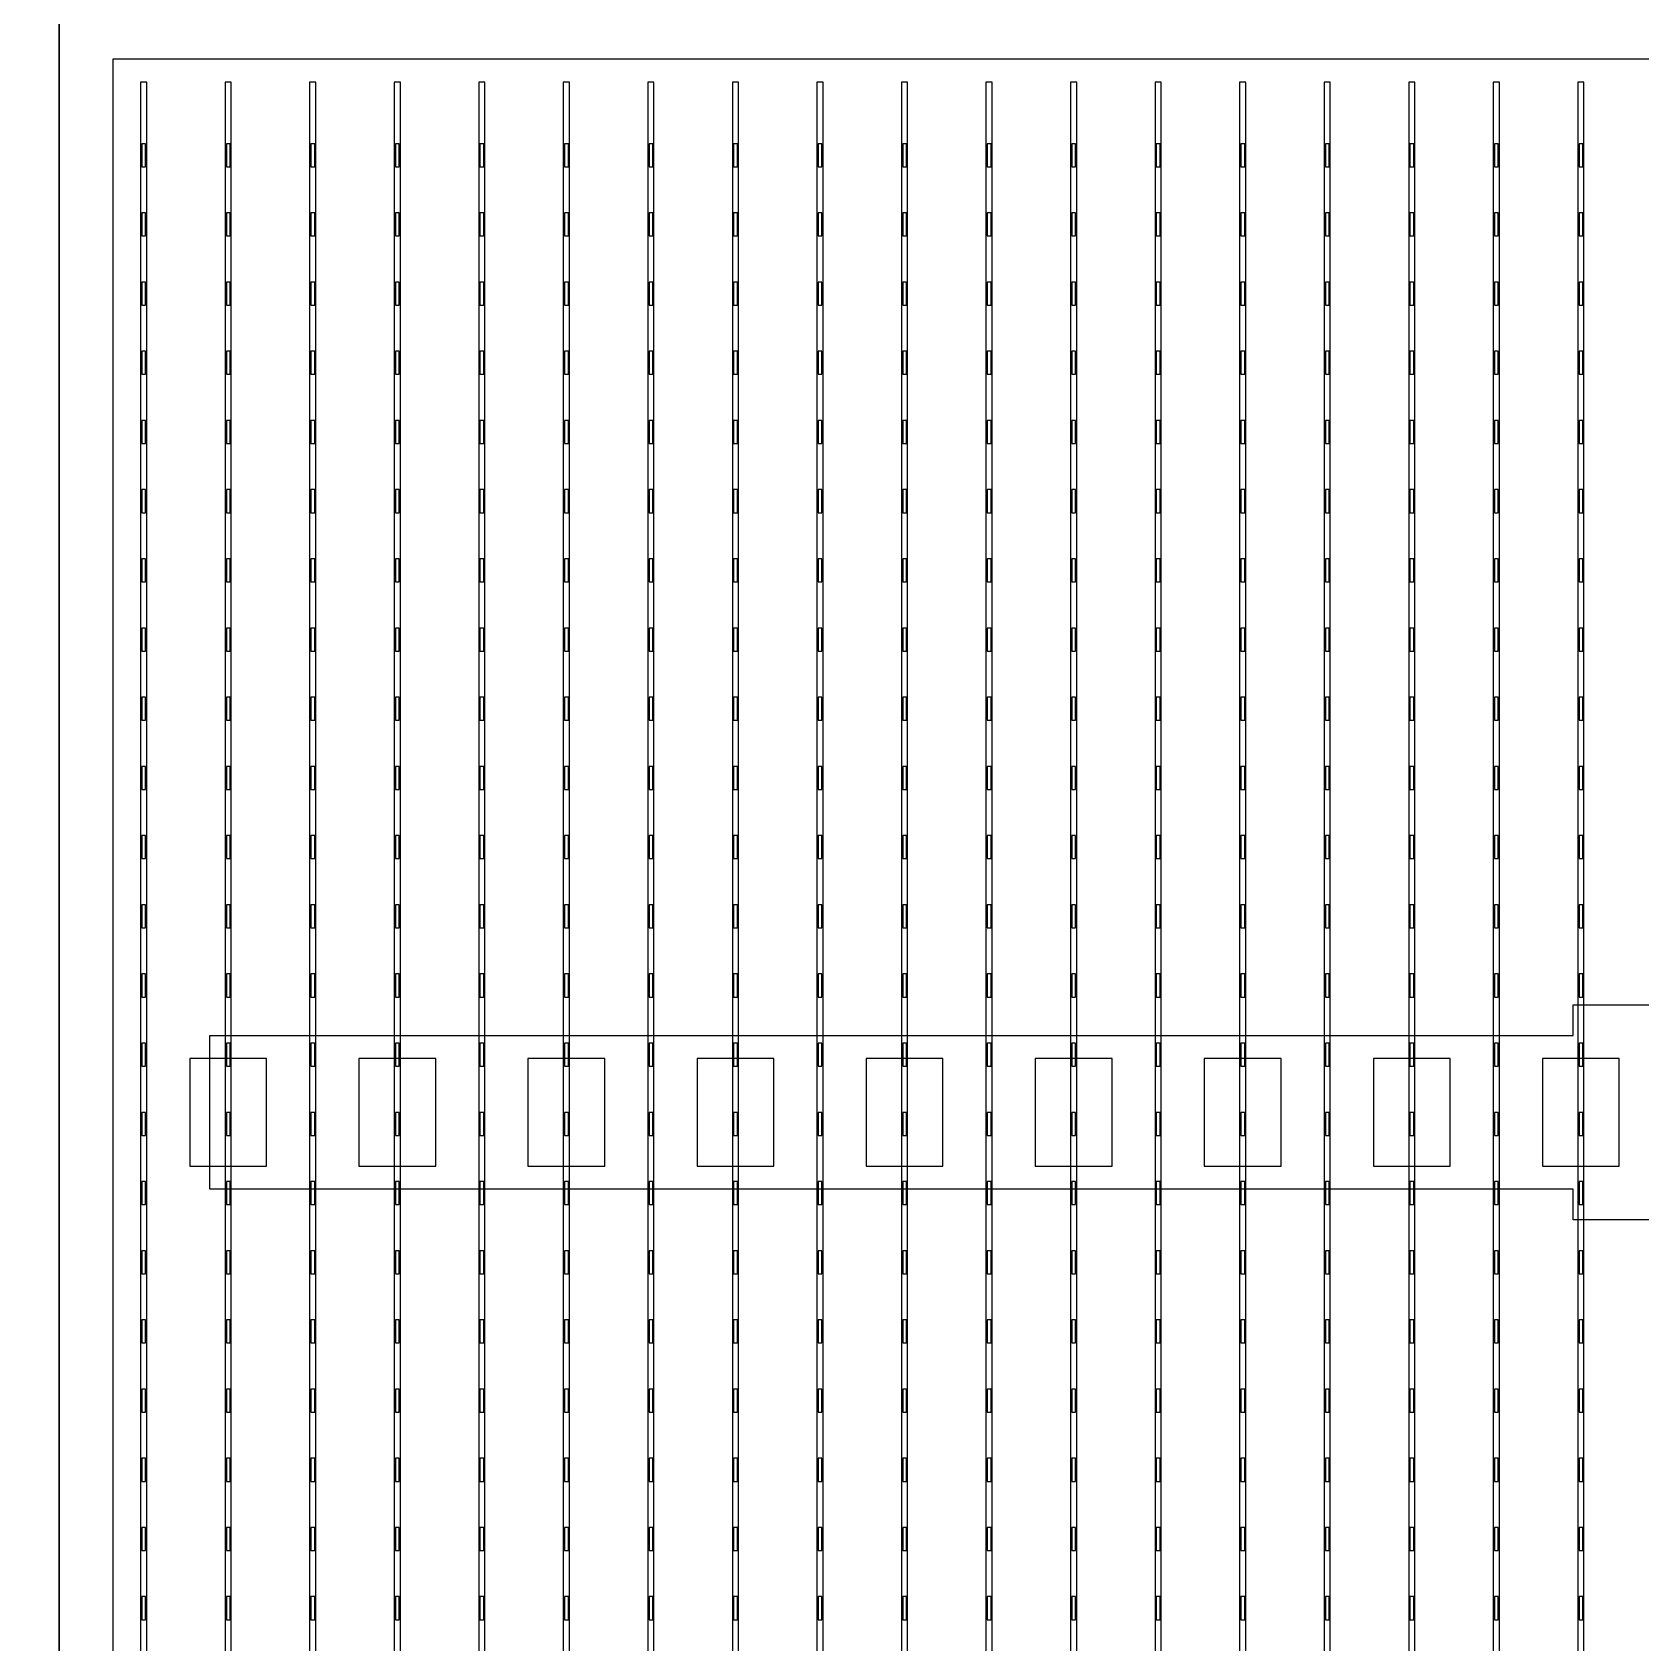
# Model space of a CAD drawing. Header units: millimetres. Extents: x -18 to 142, y -7 to 153.
# Drawn here: x 41.09 to 51.56, y 72.45 to 82.92 of the extents above; entities that cross this region are included whole.
import ezdxf

# ---------------------------------------------------------------- set-up
doc = ezdxf.new("R2010")
doc.units = ezdxf.units.MM
for name, color, linetype in [('BUSBARS', 3, 'Continuous'), ('CELLS', 5, 'Continuous'), ('CONTACT_PADS', 2, 'Continuous'), ('DICING', 4, 'Continuous'), ('FINGERS', 1, 'Continuous'), ('INSULATION', 2, 'Continuous')]:
    doc.layers.add(name, color=color, linetype=linetype)

msp = doc.modelspace()

# ---------------------------------------------------------------- linework, layer by layer
at = {"layer": 'BUSBARS'}
msp.add_lwpolyline([(61.19, 76.4), (61.19, 75.4), (52.32, 75.4), (52.32, 75.2), (51.12, 75.2), (51.12, 75.4), (42.25, 75.4), (42.25, 76.4), (51.12, 76.4), (51.12, 76.6), (52.32, 76.6), (52.32, 76.4), (61.19, 76.4)], close=True, dxfattribs=at)
at = {"layer": 'CELLS'}
for points in [[(41.27, 62.2), (41.27, 83.1), (20.37, 83.1), (20.37, 62.2), (41.27, 62.2)], [(62.17, 62.2), (62.17, 83.1), (41.27, 83.1), (41.27, 62.2), (62.17, 62.2)]]:
    msp.add_lwpolyline(points, close=True, dxfattribs=at)
at = {"layer": 'CONTACT_PADS'}
for points in [[(41.833, 82.05), (41.833, 82.2), (41.808, 82.2), (41.808, 82.05), (41.833, 82.05)], [(42.383, 82.05), (42.383, 82.2), (42.358, 82.2), (42.358, 82.05), (42.383, 82.05)], [(42.933, 82.05), (42.933, 82.2), (42.908, 82.2), (42.908, 82.05), (42.933, 82.05)], [(43.483, 82.05), (43.483, 82.2), (43.458, 82.2), (43.458, 82.05), (43.483, 82.05)], [(44.033, 82.05), (44.033, 82.2), (44.008, 82.2), (44.008, 82.05), (44.033, 82.05)], [(44.583, 82.05), (44.583, 82.2), (44.558, 82.2), (44.558, 82.05), (44.583, 82.05)], [(45.133, 82.05), (45.133, 82.2), (45.108, 82.2), (45.108, 82.05), (45.133, 82.05)], [(45.683, 82.05), (45.683, 82.2), (45.658, 82.2), (45.658, 82.05), (45.683, 82.05)], [(46.233, 82.05), (46.233, 82.2), (46.208, 82.2), (46.208, 82.05), (46.233, 82.05)], [(46.783, 82.05), (46.783, 82.2), (46.758, 82.2), (46.758, 82.05), (46.783, 82.05)], [(47.333, 82.05), (47.333, 82.2), (47.308, 82.2), (47.308, 82.05), (47.333, 82.05)], [(47.883, 82.05), (47.883, 82.2), (47.858, 82.2), (47.858, 82.05), (47.883, 82.05)], [(48.433, 82.05), (48.433, 82.2), (48.408, 82.2), (48.408, 82.05), (48.433, 82.05)], [(48.983, 82.05), (48.983, 82.2), (48.958, 82.2), (48.958, 82.05), (48.983, 82.05)], [(49.533, 82.05), (49.533, 82.2), (49.508, 82.2), (49.508, 82.05), (49.533, 82.05)], [(50.083, 82.05), (50.083, 82.2), (50.058, 82.2), (50.058, 82.05), (50.083, 82.05)], [(50.633, 82.05), (50.633, 82.2), (50.608, 82.2), (50.608, 82.05), (50.633, 82.05)], [(51.183, 82.05), (51.183, 82.2), (51.158, 82.2), (51.158, 82.05), (51.183, 82.05)], [(41.833, 81.6), (41.833, 81.75), (41.808, 81.75), (41.808, 81.6), (41.833, 81.6)], [(42.383, 81.6), (42.383, 81.75), (42.358, 81.75), (42.358, 81.6), (42.383, 81.6)], [(42.933, 81.6), (42.933, 81.75), (42.908, 81.75), (42.908, 81.6), (42.933, 81.6)], [(43.483, 81.6), (43.483, 81.75), (43.458, 81.75), (43.458, 81.6), (43.483, 81.6)], [(44.033, 81.6), (44.033, 81.75), (44.008, 81.75), (44.008, 81.6), (44.033, 81.6)], [(44.583, 81.6), (44.583, 81.75), (44.558, 81.75), (44.558, 81.6), (44.583, 81.6)], [(45.133, 81.6), (45.133, 81.75), (45.108, 81.75), (45.108, 81.6), (45.133, 81.6)], [(45.683, 81.6), (45.683, 81.75), (45.658, 81.75), (45.658, 81.6), (45.683, 81.6)], [(46.233, 81.6), (46.233, 81.75), (46.208, 81.75), (46.208, 81.6), (46.233, 81.6)], [(46.783, 81.6), (46.783, 81.75), (46.758, 81.75), (46.758, 81.6), (46.783, 81.6)], [(47.333, 81.6), (47.333, 81.75), (47.308, 81.75), (47.308, 81.6), (47.333, 81.6)], [(47.883, 81.6), (47.883, 81.75), (47.858, 81.75), (47.858, 81.6), (47.883, 81.6)], [(48.433, 81.6), (48.433, 81.75), (48.408, 81.75), (48.408, 81.6), (48.433, 81.6)], [(48.983, 81.6), (48.983, 81.75), (48.958, 81.75), (48.958, 81.6), (48.983, 81.6)], [(49.533, 81.6), (49.533, 81.75), (49.508, 81.75), (49.508, 81.6), (49.533, 81.6)], [(50.083, 81.6), (50.083, 81.75), (50.058, 81.75), (50.058, 81.6), (50.083, 81.6)], [(50.633, 81.6), (50.633, 81.75), (50.608, 81.75), (50.608, 81.6), (50.633, 81.6)], [(51.183, 81.6), (51.183, 81.75), (51.158, 81.75), (51.158, 81.6), (51.183, 81.6)], [(41.833, 81.15), (41.833, 81.3), (41.808, 81.3), (41.808, 81.15), (41.833, 81.15)], [(42.383, 81.15), (42.383, 81.3), (42.358, 81.3), (42.358, 81.15), (42.383, 81.15)], [(42.933, 81.15), (42.933, 81.3), (42.908, 81.3), (42.908, 81.15), (42.933, 81.15)], [(43.483, 81.15), (43.483, 81.3), (43.458, 81.3), (43.458, 81.15), (43.483, 81.15)], [(44.033, 81.15), (44.033, 81.3), (44.008, 81.3), (44.008, 81.15), (44.033, 81.15)], [(44.583, 81.15), (44.583, 81.3), (44.558, 81.3), (44.558, 81.15), (44.583, 81.15)], [(45.133, 81.15), (45.133, 81.3), (45.108, 81.3), (45.108, 81.15), (45.133, 81.15)], [(45.683, 81.15), (45.683, 81.3), (45.658, 81.3), (45.658, 81.15), (45.683, 81.15)], [(46.233, 81.15), (46.233, 81.3), (46.208, 81.3), (46.208, 81.15), (46.233, 81.15)], [(46.783, 81.15), (46.783, 81.3), (46.758, 81.3), (46.758, 81.15), (46.783, 81.15)], [(47.333, 81.15), (47.333, 81.3), (47.308, 81.3), (47.308, 81.15), (47.333, 81.15)], [(47.883, 81.15), (47.883, 81.3), (47.858, 81.3), (47.858, 81.15), (47.883, 81.15)], [(48.433, 81.15), (48.433, 81.3), (48.408, 81.3), (48.408, 81.15), (48.433, 81.15)], [(48.983, 81.15), (48.983, 81.3), (48.958, 81.3), (48.958, 81.15), (48.983, 81.15)], [(49.533, 81.15), (49.533, 81.3), (49.508, 81.3), (49.508, 81.15), (49.533, 81.15)], [(50.083, 81.15), (50.083, 81.3), (50.058, 81.3), (50.058, 81.15), (50.083, 81.15)], [(50.633, 81.15), (50.633, 81.3), (50.608, 81.3), (50.608, 81.15), (50.633, 81.15)], [(51.183, 81.15), (51.183, 81.3), (51.158, 81.3), (51.158, 81.15), (51.183, 81.15)], [(41.833, 80.7), (41.833, 80.85), (41.808, 80.85), (41.808, 80.7), (41.833, 80.7)], [(42.383, 80.7), (42.383, 80.85), (42.358, 80.85), (42.358, 80.7), (42.383, 80.7)], [(42.933, 80.7), (42.933, 80.85), (42.908, 80.85), (42.908, 80.7), (42.933, 80.7)], [(43.483, 80.7), (43.483, 80.85), (43.458, 80.85), (43.458, 80.7), (43.483, 80.7)], [(44.033, 80.7), (44.033, 80.85), (44.008, 80.85), (44.008, 80.7), (44.033, 80.7)], [(44.583, 80.7), (44.583, 80.85), (44.558, 80.85), (44.558, 80.7), (44.583, 80.7)], [(45.133, 80.7), (45.133, 80.85), (45.108, 80.85), (45.108, 80.7), (45.133, 80.7)], [(45.683, 80.7), (45.683, 80.85), (45.658, 80.85), (45.658, 80.7), (45.683, 80.7)], [(46.233, 80.7), (46.233, 80.85), (46.208, 80.85), (46.208, 80.7), (46.233, 80.7)], [(46.783, 80.7), (46.783, 80.85), (46.758, 80.85), (46.758, 80.7), (46.783, 80.7)], [(47.333, 80.7), (47.333, 80.85), (47.308, 80.85), (47.308, 80.7), (47.333, 80.7)], [(47.883, 80.7), (47.883, 80.85), (47.858, 80.85), (47.858, 80.7), (47.883, 80.7)], [(48.433, 80.7), (48.433, 80.85), (48.408, 80.85), (48.408, 80.7), (48.433, 80.7)], [(48.983, 80.7), (48.983, 80.85), (48.958, 80.85), (48.958, 80.7), (48.983, 80.7)], [(49.533, 80.7), (49.533, 80.85), (49.508, 80.85), (49.508, 80.7), (49.533, 80.7)], [(50.083, 80.7), (50.083, 80.85), (50.058, 80.85), (50.058, 80.7), (50.083, 80.7)], [(50.633, 80.7), (50.633, 80.85), (50.608, 80.85), (50.608, 80.7), (50.633, 80.7)], [(51.183, 80.7), (51.183, 80.85), (51.158, 80.85), (51.158, 80.7), (51.183, 80.7)], [(41.833, 80.25), (41.833, 80.4), (41.808, 80.4), (41.808, 80.25), (41.833, 80.25)], [(42.383, 80.25), (42.383, 80.4), (42.358, 80.4), (42.358, 80.25), (42.383, 80.25)], [(42.933, 80.25), (42.933, 80.4), (42.908, 80.4), (42.908, 80.25), (42.933, 80.25)], [(43.483, 80.25), (43.483, 80.4), (43.458, 80.4), (43.458, 80.25), (43.483, 80.25)], [(44.033, 80.25), (44.033, 80.4), (44.008, 80.4), (44.008, 80.25), (44.033, 80.25)], [(44.583, 80.25), (44.583, 80.4), (44.558, 80.4), (44.558, 80.25), (44.583, 80.25)], [(45.133, 80.25), (45.133, 80.4), (45.108, 80.4), (45.108, 80.25), (45.133, 80.25)], [(45.683, 80.25), (45.683, 80.4), (45.658, 80.4), (45.658, 80.25), (45.683, 80.25)], [(46.233, 80.25), (46.233, 80.4), (46.208, 80.4), (46.208, 80.25), (46.233, 80.25)], [(46.783, 80.25), (46.783, 80.4), (46.758, 80.4), (46.758, 80.25), (46.783, 80.25)], [(47.333, 80.25), (47.333, 80.4), (47.308, 80.4), (47.308, 80.25), (47.333, 80.25)], [(47.883, 80.25), (47.883, 80.4), (47.858, 80.4), (47.858, 80.25), (47.883, 80.25)], [(48.433, 80.25), (48.433, 80.4), (48.408, 80.4), (48.408, 80.25), (48.433, 80.25)], [(48.983, 80.25), (48.983, 80.4), (48.958, 80.4), (48.958, 80.25), (48.983, 80.25)], [(49.533, 80.25), (49.533, 80.4), (49.508, 80.4), (49.508, 80.25), (49.533, 80.25)], [(50.083, 80.25), (50.083, 80.4), (50.058, 80.4), (50.058, 80.25), (50.083, 80.25)], [(50.633, 80.25), (50.633, 80.4), (50.608, 80.4), (50.608, 80.25), (50.633, 80.25)], [(51.183, 80.25), (51.183, 80.4), (51.158, 80.4), (51.158, 80.25), (51.183, 80.25)], [(41.833, 79.8), (41.833, 79.95), (41.808, 79.95), (41.808, 79.8), (41.833, 79.8)], [(42.383, 79.8), (42.383, 79.95), (42.358, 79.95), (42.358, 79.8), (42.383, 79.8)], [(42.933, 79.8), (42.933, 79.95), (42.908, 79.95), (42.908, 79.8), (42.933, 79.8)], [(43.483, 79.8), (43.483, 79.95), (43.458, 79.95), (43.458, 79.8), (43.483, 79.8)], [(44.033, 79.8), (44.033, 79.95), (44.008, 79.95), (44.008, 79.8), (44.033, 79.8)], [(44.583, 79.8), (44.583, 79.95), (44.558, 79.95), (44.558, 79.8), (44.583, 79.8)], [(45.133, 79.8), (45.133, 79.95), (45.108, 79.95), (45.108, 79.8), (45.133, 79.8)], [(45.683, 79.8), (45.683, 79.95), (45.658, 79.95), (45.658, 79.8), (45.683, 79.8)], [(46.233, 79.8), (46.233, 79.95), (46.208, 79.95), (46.208, 79.8), (46.233, 79.8)], [(46.783, 79.8), (46.783, 79.95), (46.758, 79.95), (46.758, 79.8), (46.783, 79.8)], [(47.333, 79.8), (47.333, 79.95), (47.308, 79.95), (47.308, 79.8), (47.333, 79.8)], [(47.883, 79.8), (47.883, 79.95), (47.858, 79.95), (47.858, 79.8), (47.883, 79.8)], [(48.433, 79.8), (48.433, 79.95), (48.408, 79.95), (48.408, 79.8), (48.433, 79.8)], [(48.983, 79.8), (48.983, 79.95), (48.958, 79.95), (48.958, 79.8), (48.983, 79.8)], [(49.533, 79.8), (49.533, 79.95), (49.508, 79.95), (49.508, 79.8), (49.533, 79.8)], [(50.083, 79.8), (50.083, 79.95), (50.058, 79.95), (50.058, 79.8), (50.083, 79.8)], [(50.633, 79.8), (50.633, 79.95), (50.608, 79.95), (50.608, 79.8), (50.633, 79.8)], [(51.183, 79.8), (51.183, 79.95), (51.158, 79.95), (51.158, 79.8), (51.183, 79.8)], [(41.833, 79.35), (41.833, 79.5), (41.808, 79.5), (41.808, 79.35), (41.833, 79.35)], [(42.383, 79.35), (42.383, 79.5), (42.358, 79.5), (42.358, 79.35), (42.383, 79.35)], [(42.933, 79.35), (42.933, 79.5), (42.908, 79.5), (42.908, 79.35), (42.933, 79.35)], [(43.483, 79.35), (43.483, 79.5), (43.458, 79.5), (43.458, 79.35), (43.483, 79.35)], [(44.033, 79.35), (44.033, 79.5), (44.008, 79.5), (44.008, 79.35), (44.033, 79.35)], [(44.583, 79.35), (44.583, 79.5), (44.558, 79.5), (44.558, 79.35), (44.583, 79.35)], [(45.133, 79.35), (45.133, 79.5), (45.108, 79.5), (45.108, 79.35), (45.133, 79.35)], [(45.683, 79.35), (45.683, 79.5), (45.658, 79.5), (45.658, 79.35), (45.683, 79.35)], [(46.233, 79.35), (46.233, 79.5), (46.208, 79.5), (46.208, 79.35), (46.233, 79.35)], [(46.783, 79.35), (46.783, 79.5), (46.758, 79.5), (46.758, 79.35), (46.783, 79.35)], [(47.333, 79.35), (47.333, 79.5), (47.308, 79.5), (47.308, 79.35), (47.333, 79.35)], [(47.883, 79.35), (47.883, 79.5), (47.858, 79.5), (47.858, 79.35), (47.883, 79.35)], [(48.433, 79.35), (48.433, 79.5), (48.408, 79.5), (48.408, 79.35), (48.433, 79.35)], [(48.983, 79.35), (48.983, 79.5), (48.958, 79.5), (48.958, 79.35), (48.983, 79.35)], [(49.533, 79.35), (49.533, 79.5), (49.508, 79.5), (49.508, 79.35), (49.533, 79.35)], [(50.083, 79.35), (50.083, 79.5), (50.058, 79.5), (50.058, 79.35), (50.083, 79.35)], [(50.633, 79.35), (50.633, 79.5), (50.608, 79.5), (50.608, 79.35), (50.633, 79.35)], [(51.183, 79.35), (51.183, 79.5), (51.158, 79.5), (51.158, 79.35), (51.183, 79.35)], [(41.833, 78.9), (41.833, 79.05), (41.808, 79.05), (41.808, 78.9), (41.833, 78.9)], [(42.383, 78.9), (42.383, 79.05), (42.358, 79.05), (42.358, 78.9), (42.383, 78.9)], [(42.933, 78.9), (42.933, 79.05), (42.908, 79.05), (42.908, 78.9), (42.933, 78.9)], [(43.483, 78.9), (43.483, 79.05), (43.458, 79.05), (43.458, 78.9), (43.483, 78.9)], [(44.033, 78.9), (44.033, 79.05), (44.008, 79.05), (44.008, 78.9), (44.033, 78.9)], [(44.583, 78.9), (44.583, 79.05), (44.558, 79.05), (44.558, 78.9), (44.583, 78.9)], [(45.133, 78.9), (45.133, 79.05), (45.108, 79.05), (45.108, 78.9), (45.133, 78.9)], [(45.683, 78.9), (45.683, 79.05), (45.658, 79.05), (45.658, 78.9), (45.683, 78.9)], [(46.233, 78.9), (46.233, 79.05), (46.208, 79.05), (46.208, 78.9), (46.233, 78.9)], [(46.783, 78.9), (46.783, 79.05), (46.758, 79.05), (46.758, 78.9), (46.783, 78.9)], [(47.333, 78.9), (47.333, 79.05), (47.308, 79.05), (47.308, 78.9), (47.333, 78.9)], [(47.883, 78.9), (47.883, 79.05), (47.858, 79.05), (47.858, 78.9), (47.883, 78.9)], [(48.433, 78.9), (48.433, 79.05), (48.408, 79.05), (48.408, 78.9), (48.433, 78.9)], [(48.983, 78.9), (48.983, 79.05), (48.958, 79.05), (48.958, 78.9), (48.983, 78.9)], [(49.533, 78.9), (49.533, 79.05), (49.508, 79.05), (49.508, 78.9), (49.533, 78.9)], [(50.083, 78.9), (50.083, 79.05), (50.058, 79.05), (50.058, 78.9), (50.083, 78.9)], [(50.633, 78.9), (50.633, 79.05), (50.608, 79.05), (50.608, 78.9), (50.633, 78.9)], [(51.183, 78.9), (51.183, 79.05), (51.158, 79.05), (51.158, 78.9), (51.183, 78.9)], [(41.833, 78.45), (41.833, 78.6), (41.808, 78.6), (41.808, 78.45), (41.833, 78.45)], [(42.383, 78.45), (42.383, 78.6), (42.358, 78.6), (42.358, 78.45), (42.383, 78.45)], [(42.933, 78.45), (42.933, 78.6), (42.908, 78.6), (42.908, 78.45), (42.933, 78.45)], [(43.483, 78.45), (43.483, 78.6), (43.458, 78.6), (43.458, 78.45), (43.483, 78.45)], [(44.033, 78.45), (44.033, 78.6), (44.008, 78.6), (44.008, 78.45), (44.033, 78.45)], [(44.583, 78.45), (44.583, 78.6), (44.558, 78.6), (44.558, 78.45), (44.583, 78.45)], [(45.133, 78.45), (45.133, 78.6), (45.108, 78.6), (45.108, 78.45), (45.133, 78.45)], [(45.683, 78.45), (45.683, 78.6), (45.658, 78.6), (45.658, 78.45), (45.683, 78.45)], [(46.233, 78.45), (46.233, 78.6), (46.208, 78.6), (46.208, 78.45), (46.233, 78.45)], [(46.783, 78.45), (46.783, 78.6), (46.758, 78.6), (46.758, 78.45), (46.783, 78.45)], [(47.333, 78.45), (47.333, 78.6), (47.308, 78.6), (47.308, 78.45), (47.333, 78.45)], [(47.883, 78.45), (47.883, 78.6), (47.858, 78.6), (47.858, 78.45), (47.883, 78.45)], [(48.433, 78.45), (48.433, 78.6), (48.408, 78.6), (48.408, 78.45), (48.433, 78.45)], [(48.983, 78.45), (48.983, 78.6), (48.958, 78.6), (48.958, 78.45), (48.983, 78.45)], [(49.533, 78.45), (49.533, 78.6), (49.508, 78.6), (49.508, 78.45), (49.533, 78.45)], [(50.083, 78.45), (50.083, 78.6), (50.058, 78.6), (50.058, 78.45), (50.083, 78.45)], [(50.633, 78.45), (50.633, 78.6), (50.608, 78.6), (50.608, 78.45), (50.633, 78.45)], [(51.183, 78.45), (51.183, 78.6), (51.158, 78.6), (51.158, 78.45), (51.183, 78.45)], [(41.833, 78), (41.833, 78.15), (41.808, 78.15), (41.808, 78), (41.833, 78)], [(42.383, 78), (42.383, 78.15), (42.358, 78.15), (42.358, 78), (42.383, 78)], [(42.933, 78), (42.933, 78.15), (42.908, 78.15), (42.908, 78), (42.933, 78)], [(43.483, 78), (43.483, 78.15), (43.458, 78.15), (43.458, 78), (43.483, 78)], [(44.033, 78), (44.033, 78.15), (44.008, 78.15), (44.008, 78), (44.033, 78)], [(44.583, 78), (44.583, 78.15), (44.558, 78.15), (44.558, 78), (44.583, 78)], [(45.133, 78), (45.133, 78.15), (45.108, 78.15), (45.108, 78), (45.133, 78)], [(45.683, 78), (45.683, 78.15), (45.658, 78.15), (45.658, 78), (45.683, 78)], [(46.233, 78), (46.233, 78.15), (46.208, 78.15), (46.208, 78), (46.233, 78)], [(46.783, 78), (46.783, 78.15), (46.758, 78.15), (46.758, 78), (46.783, 78)], [(47.333, 78), (47.333, 78.15), (47.308, 78.15), (47.308, 78), (47.333, 78)], [(47.883, 78), (47.883, 78.15), (47.858, 78.15), (47.858, 78), (47.883, 78)], [(48.433, 78), (48.433, 78.15), (48.408, 78.15), (48.408, 78), (48.433, 78)], [(48.983, 78), (48.983, 78.15), (48.958, 78.15), (48.958, 78), (48.983, 78)], [(49.533, 78), (49.533, 78.15), (49.508, 78.15), (49.508, 78), (49.533, 78)], [(50.083, 78), (50.083, 78.15), (50.058, 78.15), (50.058, 78), (50.083, 78)], [(50.633, 78), (50.633, 78.15), (50.608, 78.15), (50.608, 78), (50.633, 78)], [(51.183, 78), (51.183, 78.15), (51.158, 78.15), (51.158, 78), (51.183, 78)], [(41.833, 77.55), (41.833, 77.7), (41.808, 77.7), (41.808, 77.55), (41.833, 77.55)], [(42.383, 77.55), (42.383, 77.7), (42.358, 77.7), (42.358, 77.55), (42.383, 77.55)], [(42.933, 77.55), (42.933, 77.7), (42.908, 77.7), (42.908, 77.55), (42.933, 77.55)], [(43.483, 77.55), (43.483, 77.7), (43.458, 77.7), (43.458, 77.55), (43.483, 77.55)], [(44.033, 77.55), (44.033, 77.7), (44.008, 77.7), (44.008, 77.55), (44.033, 77.55)], [(44.583, 77.55), (44.583, 77.7), (44.558, 77.7), (44.558, 77.55), (44.583, 77.55)], [(45.133, 77.55), (45.133, 77.7), (45.108, 77.7), (45.108, 77.55), (45.133, 77.55)], [(45.683, 77.55), (45.683, 77.7), (45.658, 77.7), (45.658, 77.55), (45.683, 77.55)], [(46.233, 77.55), (46.233, 77.7), (46.208, 77.7), (46.208, 77.55), (46.233, 77.55)], [(46.783, 77.55), (46.783, 77.7), (46.758, 77.7), (46.758, 77.55), (46.783, 77.55)], [(47.333, 77.55), (47.333, 77.7), (47.308, 77.7), (47.308, 77.55), (47.333, 77.55)], [(47.883, 77.55), (47.883, 77.7), (47.858, 77.7), (47.858, 77.55), (47.883, 77.55)], [(48.433, 77.55), (48.433, 77.7), (48.408, 77.7), (48.408, 77.55), (48.433, 77.55)], [(48.983, 77.55), (48.983, 77.7), (48.958, 77.7), (48.958, 77.55), (48.983, 77.55)], [(49.533, 77.55), (49.533, 77.7), (49.508, 77.7), (49.508, 77.55), (49.533, 77.55)], [(50.083, 77.55), (50.083, 77.7), (50.058, 77.7), (50.058, 77.55), (50.083, 77.55)], [(50.633, 77.55), (50.633, 77.7), (50.608, 77.7), (50.608, 77.55), (50.633, 77.55)], [(51.183, 77.55), (51.183, 77.7), (51.158, 77.7), (51.158, 77.55), (51.183, 77.55)], [(41.833, 77.1), (41.833, 77.25), (41.808, 77.25), (41.808, 77.1), (41.833, 77.1)], [(42.383, 77.1), (42.383, 77.25), (42.358, 77.25), (42.358, 77.1), (42.383, 77.1)], [(42.933, 77.1), (42.933, 77.25), (42.908, 77.25), (42.908, 77.1), (42.933, 77.1)], [(43.483, 77.1), (43.483, 77.25), (43.458, 77.25), (43.458, 77.1), (43.483, 77.1)], [(44.033, 77.1), (44.033, 77.25), (44.008, 77.25), (44.008, 77.1), (44.033, 77.1)], [(44.583, 77.1), (44.583, 77.25), (44.558, 77.25), (44.558, 77.1), (44.583, 77.1)], [(45.133, 77.1), (45.133, 77.25), (45.108, 77.25), (45.108, 77.1), (45.133, 77.1)], [(45.683, 77.1), (45.683, 77.25), (45.658, 77.25), (45.658, 77.1), (45.683, 77.1)], [(46.233, 77.1), (46.233, 77.25), (46.208, 77.25), (46.208, 77.1), (46.233, 77.1)], [(46.783, 77.1), (46.783, 77.25), (46.758, 77.25), (46.758, 77.1), (46.783, 77.1)], [(47.333, 77.1), (47.333, 77.25), (47.308, 77.25), (47.308, 77.1), (47.333, 77.1)], [(47.883, 77.1), (47.883, 77.25), (47.858, 77.25), (47.858, 77.1), (47.883, 77.1)], [(48.433, 77.1), (48.433, 77.25), (48.408, 77.25), (48.408, 77.1), (48.433, 77.1)], [(48.983, 77.1), (48.983, 77.25), (48.958, 77.25), (48.958, 77.1), (48.983, 77.1)], [(49.533, 77.1), (49.533, 77.25), (49.508, 77.25), (49.508, 77.1), (49.533, 77.1)], [(50.083, 77.1), (50.083, 77.25), (50.058, 77.25), (50.058, 77.1), (50.083, 77.1)], [(50.633, 77.1), (50.633, 77.25), (50.608, 77.25), (50.608, 77.1), (50.633, 77.1)], [(51.183, 77.1), (51.183, 77.25), (51.158, 77.25), (51.158, 77.1), (51.183, 77.1)], [(41.833, 76.65), (41.833, 76.8), (41.808, 76.8), (41.808, 76.65), (41.833, 76.65)], [(42.383, 76.65), (42.383, 76.8), (42.358, 76.8), (42.358, 76.65), (42.383, 76.65)], [(42.933, 76.65), (42.933, 76.8), (42.908, 76.8), (42.908, 76.65), (42.933, 76.65)], [(43.483, 76.65), (43.483, 76.8), (43.458, 76.8), (43.458, 76.65), (43.483, 76.65)], [(44.033, 76.65), (44.033, 76.8), (44.008, 76.8), (44.008, 76.65), (44.033, 76.65)], [(44.583, 76.65), (44.583, 76.8), (44.558, 76.8), (44.558, 76.65), (44.583, 76.65)], [(45.133, 76.65), (45.133, 76.8), (45.108, 76.8), (45.108, 76.65), (45.133, 76.65)], [(45.683, 76.65), (45.683, 76.8), (45.658, 76.8), (45.658, 76.65), (45.683, 76.65)], [(46.233, 76.65), (46.233, 76.8), (46.208, 76.8), (46.208, 76.65), (46.233, 76.65)], [(46.783, 76.65), (46.783, 76.8), (46.758, 76.8), (46.758, 76.65), (46.783, 76.65)], [(47.333, 76.65), (47.333, 76.8), (47.308, 76.8), (47.308, 76.65), (47.333, 76.65)], [(47.883, 76.65), (47.883, 76.8), (47.858, 76.8), (47.858, 76.65), (47.883, 76.65)], [(48.433, 76.65), (48.433, 76.8), (48.408, 76.8), (48.408, 76.65), (48.433, 76.65)], [(48.983, 76.65), (48.983, 76.8), (48.958, 76.8), (48.958, 76.65), (48.983, 76.65)], [(49.533, 76.65), (49.533, 76.8), (49.508, 76.8), (49.508, 76.65), (49.533, 76.65)], [(50.083, 76.65), (50.083, 76.8), (50.058, 76.8), (50.058, 76.65), (50.083, 76.65)], [(50.633, 76.65), (50.633, 76.8), (50.608, 76.8), (50.608, 76.65), (50.633, 76.65)], [(51.183, 76.65), (51.183, 76.8), (51.158, 76.8), (51.158, 76.65), (51.183, 76.65)], [(41.833, 76.2), (41.833, 76.35), (41.808, 76.35), (41.808, 76.2), (41.833, 76.2)], [(42.383, 76.2), (42.383, 76.35), (42.358, 76.35), (42.358, 76.2), (42.383, 76.2)], [(42.933, 76.2), (42.933, 76.35), (42.908, 76.35), (42.908, 76.2), (42.933, 76.2)], [(43.483, 76.2), (43.483, 76.35), (43.458, 76.35), (43.458, 76.2), (43.483, 76.2)], [(44.033, 76.2), (44.033, 76.35), (44.008, 76.35), (44.008, 76.2), (44.033, 76.2)], [(44.583, 76.2), (44.583, 76.35), (44.558, 76.35), (44.558, 76.2), (44.583, 76.2)], [(45.133, 76.2), (45.133, 76.35), (45.108, 76.35), (45.108, 76.2), (45.133, 76.2)], [(45.683, 76.2), (45.683, 76.35), (45.658, 76.35), (45.658, 76.2), (45.683, 76.2)], [(46.233, 76.2), (46.233, 76.35), (46.208, 76.35), (46.208, 76.2), (46.233, 76.2)], [(46.783, 76.2), (46.783, 76.35), (46.758, 76.35), (46.758, 76.2), (46.783, 76.2)], [(47.333, 76.2), (47.333, 76.35), (47.308, 76.35), (47.308, 76.2), (47.333, 76.2)], [(47.883, 76.2), (47.883, 76.35), (47.858, 76.35), (47.858, 76.2), (47.883, 76.2)], [(48.433, 76.2), (48.433, 76.35), (48.408, 76.35), (48.408, 76.2), (48.433, 76.2)], [(48.983, 76.2), (48.983, 76.35), (48.958, 76.35), (48.958, 76.2), (48.983, 76.2)], [(49.533, 76.2), (49.533, 76.35), (49.508, 76.35), (49.508, 76.2), (49.533, 76.2)], [(50.083, 76.2), (50.083, 76.35), (50.058, 76.35), (50.058, 76.2), (50.083, 76.2)], [(50.633, 76.2), (50.633, 76.35), (50.608, 76.35), (50.608, 76.2), (50.633, 76.2)], [(51.183, 76.2), (51.183, 76.35), (51.158, 76.35), (51.158, 76.2), (51.183, 76.2)], [(41.833, 75.75), (41.833, 75.9), (41.808, 75.9), (41.808, 75.75), (41.833, 75.75)], [(42.383, 75.75), (42.383, 75.9), (42.358, 75.9), (42.358, 75.75), (42.383, 75.75)], [(42.933, 75.75), (42.933, 75.9), (42.908, 75.9), (42.908, 75.75), (42.933, 75.75)], [(43.483, 75.75), (43.483, 75.9), (43.458, 75.9), (43.458, 75.75), (43.483, 75.75)], [(44.033, 75.75), (44.033, 75.9), (44.008, 75.9), (44.008, 75.75), (44.033, 75.75)], [(44.583, 75.75), (44.583, 75.9), (44.558, 75.9), (44.558, 75.75), (44.583, 75.75)], [(45.133, 75.75), (45.133, 75.9), (45.108, 75.9), (45.108, 75.75), (45.133, 75.75)], [(45.683, 75.75), (45.683, 75.9), (45.658, 75.9), (45.658, 75.75), (45.683, 75.75)], [(46.233, 75.75), (46.233, 75.9), (46.208, 75.9), (46.208, 75.75), (46.233, 75.75)], [(46.783, 75.75), (46.783, 75.9), (46.758, 75.9), (46.758, 75.75), (46.783, 75.75)], [(47.333, 75.75), (47.333, 75.9), (47.308, 75.9), (47.308, 75.75), (47.333, 75.75)], [(47.883, 75.75), (47.883, 75.9), (47.858, 75.9), (47.858, 75.75), (47.883, 75.75)], [(48.433, 75.75), (48.433, 75.9), (48.408, 75.9), (48.408, 75.75), (48.433, 75.75)], [(48.983, 75.75), (48.983, 75.9), (48.958, 75.9), (48.958, 75.75), (48.983, 75.75)], [(49.533, 75.75), (49.533, 75.9), (49.508, 75.9), (49.508, 75.75), (49.533, 75.75)], [(50.083, 75.75), (50.083, 75.9), (50.058, 75.9), (50.058, 75.75), (50.083, 75.75)], [(50.633, 75.75), (50.633, 75.9), (50.608, 75.9), (50.608, 75.75), (50.633, 75.75)], [(51.183, 75.75), (51.183, 75.9), (51.158, 75.9), (51.158, 75.75), (51.183, 75.75)], [(41.833, 75.3), (41.833, 75.45), (41.808, 75.45), (41.808, 75.3), (41.833, 75.3)], [(42.383, 75.3), (42.383, 75.45), (42.358, 75.45), (42.358, 75.3), (42.383, 75.3)], [(42.933, 75.3), (42.933, 75.45), (42.908, 75.45), (42.908, 75.3), (42.933, 75.3)], [(43.483, 75.3), (43.483, 75.45), (43.458, 75.45), (43.458, 75.3), (43.483, 75.3)], [(44.033, 75.3), (44.033, 75.45), (44.008, 75.45), (44.008, 75.3), (44.033, 75.3)], [(44.583, 75.3), (44.583, 75.45), (44.558, 75.45), (44.558, 75.3), (44.583, 75.3)], [(45.133, 75.3), (45.133, 75.45), (45.108, 75.45), (45.108, 75.3), (45.133, 75.3)], [(45.683, 75.3), (45.683, 75.45), (45.658, 75.45), (45.658, 75.3), (45.683, 75.3)], [(46.233, 75.3), (46.233, 75.45), (46.208, 75.45), (46.208, 75.3), (46.233, 75.3)], [(46.783, 75.3), (46.783, 75.45), (46.758, 75.45), (46.758, 75.3), (46.783, 75.3)], [(47.333, 75.3), (47.333, 75.45), (47.308, 75.45), (47.308, 75.3), (47.333, 75.3)], [(47.883, 75.3), (47.883, 75.45), (47.858, 75.45), (47.858, 75.3), (47.883, 75.3)], [(48.433, 75.3), (48.433, 75.45), (48.408, 75.45), (48.408, 75.3), (48.433, 75.3)], [(48.983, 75.3), (48.983, 75.45), (48.958, 75.45), (48.958, 75.3), (48.983, 75.3)], [(49.533, 75.3), (49.533, 75.45), (49.508, 75.45), (49.508, 75.3), (49.533, 75.3)], [(50.083, 75.3), (50.083, 75.45), (50.058, 75.45), (50.058, 75.3), (50.083, 75.3)], [(50.633, 75.3), (50.633, 75.45), (50.608, 75.45), (50.608, 75.3), (50.633, 75.3)], [(51.183, 75.3), (51.183, 75.45), (51.158, 75.45), (51.158, 75.3), (51.183, 75.3)], [(41.833, 74.85), (41.833, 75), (41.808, 75), (41.808, 74.85), (41.833, 74.85)], [(42.383, 74.85), (42.383, 75), (42.358, 75), (42.358, 74.85), (42.383, 74.85)], [(42.933, 74.85), (42.933, 75), (42.908, 75), (42.908, 74.85), (42.933, 74.85)], [(43.483, 74.85), (43.483, 75), (43.458, 75), (43.458, 74.85), (43.483, 74.85)], [(44.033, 74.85), (44.033, 75), (44.008, 75), (44.008, 74.85), (44.033, 74.85)], [(44.583, 74.85), (44.583, 75), (44.558, 75), (44.558, 74.85), (44.583, 74.85)], [(45.133, 74.85), (45.133, 75), (45.108, 75), (45.108, 74.85), (45.133, 74.85)], [(45.683, 74.85), (45.683, 75), (45.658, 75), (45.658, 74.85), (45.683, 74.85)], [(46.233, 74.85), (46.233, 75), (46.208, 75), (46.208, 74.85), (46.233, 74.85)], [(46.783, 74.85), (46.783, 75), (46.758, 75), (46.758, 74.85), (46.783, 74.85)], [(47.333, 74.85), (47.333, 75), (47.308, 75), (47.308, 74.85), (47.333, 74.85)], [(47.883, 74.85), (47.883, 75), (47.858, 75), (47.858, 74.85), (47.883, 74.85)], [(48.433, 74.85), (48.433, 75), (48.408, 75), (48.408, 74.85), (48.433, 74.85)], [(48.983, 74.85), (48.983, 75), (48.958, 75), (48.958, 74.85), (48.983, 74.85)], [(49.533, 74.85), (49.533, 75), (49.508, 75), (49.508, 74.85), (49.533, 74.85)], [(50.083, 74.85), (50.083, 75), (50.058, 75), (50.058, 74.85), (50.083, 74.85)], [(50.633, 74.85), (50.633, 75), (50.608, 75), (50.608, 74.85), (50.633, 74.85)], [(51.183, 74.85), (51.183, 75), (51.158, 75), (51.158, 74.85), (51.183, 74.85)], [(41.833, 74.4), (41.833, 74.55), (41.808, 74.55), (41.808, 74.4), (41.833, 74.4)], [(42.383, 74.4), (42.383, 74.55), (42.358, 74.55), (42.358, 74.4), (42.383, 74.4)], [(42.933, 74.4), (42.933, 74.55), (42.908, 74.55), (42.908, 74.4), (42.933, 74.4)], [(43.483, 74.4), (43.483, 74.55), (43.458, 74.55), (43.458, 74.4), (43.483, 74.4)], [(44.033, 74.4), (44.033, 74.55), (44.008, 74.55), (44.008, 74.4), (44.033, 74.4)], [(44.583, 74.4), (44.583, 74.55), (44.558, 74.55), (44.558, 74.4), (44.583, 74.4)], [(45.133, 74.4), (45.133, 74.55), (45.108, 74.55), (45.108, 74.4), (45.133, 74.4)], [(45.683, 74.4), (45.683, 74.55), (45.658, 74.55), (45.658, 74.4), (45.683, 74.4)], [(46.233, 74.4), (46.233, 74.55), (46.208, 74.55), (46.208, 74.4), (46.233, 74.4)], [(46.783, 74.4), (46.783, 74.55), (46.758, 74.55), (46.758, 74.4), (46.783, 74.4)], [(47.333, 74.4), (47.333, 74.55), (47.308, 74.55), (47.308, 74.4), (47.333, 74.4)], [(47.883, 74.4), (47.883, 74.55), (47.858, 74.55), (47.858, 74.4), (47.883, 74.4)], [(48.433, 74.4), (48.433, 74.55), (48.408, 74.55), (48.408, 74.4), (48.433, 74.4)], [(48.983, 74.4), (48.983, 74.55), (48.958, 74.55), (48.958, 74.4), (48.983, 74.4)], [(49.533, 74.4), (49.533, 74.55), (49.508, 74.55), (49.508, 74.4), (49.533, 74.4)], [(50.083, 74.4), (50.083, 74.55), (50.058, 74.55), (50.058, 74.4), (50.083, 74.4)], [(50.633, 74.4), (50.633, 74.55), (50.608, 74.55), (50.608, 74.4), (50.633, 74.4)], [(51.183, 74.4), (51.183, 74.55), (51.158, 74.55), (51.158, 74.4), (51.183, 74.4)], [(41.833, 73.95), (41.833, 74.1), (41.808, 74.1), (41.808, 73.95), (41.833, 73.95)], [(42.383, 73.95), (42.383, 74.1), (42.358, 74.1), (42.358, 73.95), (42.383, 73.95)], [(42.933, 73.95), (42.933, 74.1), (42.908, 74.1), (42.908, 73.95), (42.933, 73.95)], [(43.483, 73.95), (43.483, 74.1), (43.458, 74.1), (43.458, 73.95), (43.483, 73.95)], [(44.033, 73.95), (44.033, 74.1), (44.008, 74.1), (44.008, 73.95), (44.033, 73.95)], [(44.583, 73.95), (44.583, 74.1), (44.558, 74.1), (44.558, 73.95), (44.583, 73.95)], [(45.133, 73.95), (45.133, 74.1), (45.108, 74.1), (45.108, 73.95), (45.133, 73.95)], [(45.683, 73.95), (45.683, 74.1), (45.658, 74.1), (45.658, 73.95), (45.683, 73.95)], [(46.233, 73.95), (46.233, 74.1), (46.208, 74.1), (46.208, 73.95), (46.233, 73.95)], [(46.783, 73.95), (46.783, 74.1), (46.758, 74.1), (46.758, 73.95), (46.783, 73.95)], [(47.333, 73.95), (47.333, 74.1), (47.308, 74.1), (47.308, 73.95), (47.333, 73.95)], [(47.883, 73.95), (47.883, 74.1), (47.858, 74.1), (47.858, 73.95), (47.883, 73.95)], [(48.433, 73.95), (48.433, 74.1), (48.408, 74.1), (48.408, 73.95), (48.433, 73.95)], [(48.983, 73.95), (48.983, 74.1), (48.958, 74.1), (48.958, 73.95), (48.983, 73.95)], [(49.533, 73.95), (49.533, 74.1), (49.508, 74.1), (49.508, 73.95), (49.533, 73.95)], [(50.083, 73.95), (50.083, 74.1), (50.058, 74.1), (50.058, 73.95), (50.083, 73.95)], [(50.633, 73.95), (50.633, 74.1), (50.608, 74.1), (50.608, 73.95), (50.633, 73.95)], [(51.183, 73.95), (51.183, 74.1), (51.158, 74.1), (51.158, 73.95), (51.183, 73.95)], [(41.833, 73.5), (41.833, 73.65), (41.808, 73.65), (41.808, 73.5), (41.833, 73.5)], [(42.383, 73.5), (42.383, 73.65), (42.358, 73.65), (42.358, 73.5), (42.383, 73.5)], [(42.933, 73.5), (42.933, 73.65), (42.908, 73.65), (42.908, 73.5), (42.933, 73.5)], [(43.483, 73.5), (43.483, 73.65), (43.458, 73.65), (43.458, 73.5), (43.483, 73.5)], [(44.033, 73.5), (44.033, 73.65), (44.008, 73.65), (44.008, 73.5), (44.033, 73.5)], [(44.583, 73.5), (44.583, 73.65), (44.558, 73.65), (44.558, 73.5), (44.583, 73.5)], [(45.133, 73.5), (45.133, 73.65), (45.108, 73.65), (45.108, 73.5), (45.133, 73.5)], [(45.683, 73.5), (45.683, 73.65), (45.658, 73.65), (45.658, 73.5), (45.683, 73.5)], [(46.233, 73.5), (46.233, 73.65), (46.208, 73.65), (46.208, 73.5), (46.233, 73.5)], [(46.783, 73.5), (46.783, 73.65), (46.758, 73.65), (46.758, 73.5), (46.783, 73.5)], [(47.333, 73.5), (47.333, 73.65), (47.308, 73.65), (47.308, 73.5), (47.333, 73.5)], [(47.883, 73.5), (47.883, 73.65), (47.858, 73.65), (47.858, 73.5), (47.883, 73.5)], [(48.433, 73.5), (48.433, 73.65), (48.408, 73.65), (48.408, 73.5), (48.433, 73.5)], [(48.983, 73.5), (48.983, 73.65), (48.958, 73.65), (48.958, 73.5), (48.983, 73.5)], [(49.533, 73.5), (49.533, 73.65), (49.508, 73.65), (49.508, 73.5), (49.533, 73.5)], [(50.083, 73.5), (50.083, 73.65), (50.058, 73.65), (50.058, 73.5), (50.083, 73.5)], [(50.633, 73.5), (50.633, 73.65), (50.608, 73.65), (50.608, 73.5), (50.633, 73.5)], [(51.183, 73.5), (51.183, 73.65), (51.158, 73.65), (51.158, 73.5), (51.183, 73.5)], [(41.833, 73.05), (41.833, 73.2), (41.808, 73.2), (41.808, 73.05), (41.833, 73.05)], [(42.383, 73.05), (42.383, 73.2), (42.358, 73.2), (42.358, 73.05), (42.383, 73.05)], [(42.933, 73.05), (42.933, 73.2), (42.908, 73.2), (42.908, 73.05), (42.933, 73.05)], [(43.483, 73.05), (43.483, 73.2), (43.458, 73.2), (43.458, 73.05), (43.483, 73.05)], [(44.033, 73.05), (44.033, 73.2), (44.008, 73.2), (44.008, 73.05), (44.033, 73.05)], [(44.583, 73.05), (44.583, 73.2), (44.558, 73.2), (44.558, 73.05), (44.583, 73.05)], [(45.133, 73.05), (45.133, 73.2), (45.108, 73.2), (45.108, 73.05), (45.133, 73.05)], [(45.683, 73.05), (45.683, 73.2), (45.658, 73.2), (45.658, 73.05), (45.683, 73.05)], [(46.233, 73.05), (46.233, 73.2), (46.208, 73.2), (46.208, 73.05), (46.233, 73.05)], [(46.783, 73.05), (46.783, 73.2), (46.758, 73.2), (46.758, 73.05), (46.783, 73.05)], [(47.333, 73.05), (47.333, 73.2), (47.308, 73.2), (47.308, 73.05), (47.333, 73.05)], [(47.883, 73.05), (47.883, 73.2), (47.858, 73.2), (47.858, 73.05), (47.883, 73.05)], [(48.433, 73.05), (48.433, 73.2), (48.408, 73.2), (48.408, 73.05), (48.433, 73.05)], [(48.983, 73.05), (48.983, 73.2), (48.958, 73.2), (48.958, 73.05), (48.983, 73.05)], [(49.533, 73.05), (49.533, 73.2), (49.508, 73.2), (49.508, 73.05), (49.533, 73.05)], [(50.083, 73.05), (50.083, 73.2), (50.058, 73.2), (50.058, 73.05), (50.083, 73.05)], [(50.633, 73.05), (50.633, 73.2), (50.608, 73.2), (50.608, 73.05), (50.633, 73.05)], [(51.183, 73.05), (51.183, 73.2), (51.158, 73.2), (51.158, 73.05), (51.183, 73.05)], [(41.833, 72.6), (41.833, 72.75), (41.808, 72.75), (41.808, 72.6), (41.833, 72.6)], [(42.383, 72.6), (42.383, 72.75), (42.358, 72.75), (42.358, 72.6), (42.383, 72.6)], [(42.933, 72.6), (42.933, 72.75), (42.908, 72.75), (42.908, 72.6), (42.933, 72.6)], [(43.483, 72.6), (43.483, 72.75), (43.458, 72.75), (43.458, 72.6), (43.483, 72.6)], [(44.033, 72.6), (44.033, 72.75), (44.008, 72.75), (44.008, 72.6), (44.033, 72.6)], [(44.583, 72.6), (44.583, 72.75), (44.558, 72.75), (44.558, 72.6), (44.583, 72.6)], [(45.133, 72.6), (45.133, 72.75), (45.108, 72.75), (45.108, 72.6), (45.133, 72.6)], [(45.683, 72.6), (45.683, 72.75), (45.658, 72.75), (45.658, 72.6), (45.683, 72.6)], [(46.233, 72.6), (46.233, 72.75), (46.208, 72.75), (46.208, 72.6), (46.233, 72.6)], [(46.783, 72.6), (46.783, 72.75), (46.758, 72.75), (46.758, 72.6), (46.783, 72.6)], [(47.333, 72.6), (47.333, 72.75), (47.308, 72.75), (47.308, 72.6), (47.333, 72.6)], [(47.883, 72.6), (47.883, 72.75), (47.858, 72.75), (47.858, 72.6), (47.883, 72.6)], [(48.433, 72.6), (48.433, 72.75), (48.408, 72.75), (48.408, 72.6), (48.433, 72.6)], [(48.983, 72.6), (48.983, 72.75), (48.958, 72.75), (48.958, 72.6), (48.983, 72.6)], [(49.533, 72.6), (49.533, 72.75), (49.508, 72.75), (49.508, 72.6), (49.533, 72.6)], [(50.083, 72.6), (50.083, 72.75), (50.058, 72.75), (50.058, 72.6), (50.083, 72.6)], [(50.633, 72.6), (50.633, 72.75), (50.608, 72.75), (50.608, 72.6), (50.633, 72.6)], [(51.183, 72.6), (51.183, 72.75), (51.158, 72.75), (51.158, 72.6), (51.183, 72.6)]]:
    msp.add_lwpolyline(points, close=True, dxfattribs=at)
at = {"layer": 'DICING'}
for q in [(41.27, 152.65), (41.27, 152.65), (41.27, 152.65), (41.27, 152.65), (41.27, 152.65), (41.27, 152.65), (41.27, 131.75), (41.27, 131.75), (41.27, 131.75), (41.27, 131.75), (41.27, 131.75), (41.27, 131.75), (41.27, 110.85), (41.27, 110.85), (41.27, 110.85), (41.27, 110.85), (41.27, 110.85), (41.27, 110.85), (41.27, 89.95), (41.27, 89.95), (41.27, 89.95), (41.27, 89.95), (41.27, 89.95), (41.27, 89.95)]:
    msp.add_line((41.27, -7.35), q, dxfattribs=at)
at = {"layer": 'FINGERS'}
for points in [[(41.84, 62.7), (41.84, 82.6), (41.8, 82.6), (41.8, 62.7), (41.84, 62.7)], [(42.39, 62.7), (42.39, 82.6), (42.35, 82.6), (42.35, 62.7), (42.39, 62.7)], [(42.94, 62.7), (42.94, 82.6), (42.9, 82.6), (42.9, 62.7), (42.94, 62.7)], [(43.49, 62.7), (43.49, 82.6), (43.45, 82.6), (43.45, 62.7), (43.49, 62.7)], [(44.04, 62.7), (44.04, 82.6), (44, 82.6), (44, 62.7), (44.04, 62.7)], [(44.59, 62.7), (44.59, 82.6), (44.55, 82.6), (44.55, 62.7), (44.59, 62.7)], [(45.14, 62.7), (45.14, 82.6), (45.1, 82.6), (45.1, 62.7), (45.14, 62.7)], [(45.69, 62.7), (45.69, 82.6), (45.65, 82.6), (45.65, 62.7), (45.69, 62.7)], [(46.24, 62.7), (46.24, 82.6), (46.2, 82.6), (46.2, 62.7), (46.24, 62.7)], [(46.79, 62.7), (46.79, 82.6), (46.75, 82.6), (46.75, 62.7), (46.79, 62.7)], [(47.34, 62.7), (47.34, 82.6), (47.3, 82.6), (47.3, 62.7), (47.34, 62.7)], [(47.89, 62.7), (47.89, 82.6), (47.85, 82.6), (47.85, 62.7), (47.89, 62.7)], [(48.44, 62.7), (48.44, 82.6), (48.4, 82.6), (48.4, 62.7), (48.44, 62.7)], [(48.99, 62.7), (48.99, 82.6), (48.95, 82.6), (48.95, 62.7), (48.99, 62.7)], [(49.54, 62.7), (49.54, 82.6), (49.5, 82.6), (49.5, 62.7), (49.54, 62.7)], [(50.09, 62.7), (50.09, 82.6), (50.05, 82.6), (50.05, 62.7), (50.09, 62.7)], [(50.64, 62.7), (50.64, 82.6), (50.6, 82.6), (50.6, 62.7), (50.64, 62.7)], [(51.19, 62.7), (51.19, 82.6), (51.15, 82.6), (51.15, 62.7), (51.19, 62.7)]]:
    msp.add_lwpolyline(points, close=True, dxfattribs=at)
at = {"layer": 'INSULATION'}
for points in [[(61.82, 62.55), (61.82, 82.75), (41.62, 82.75), (41.62, 62.55), (61.82, 62.55)], [(42.62, 75.55), (42.62, 76.25), (42.12, 76.25), (42.12, 75.55), (42.62, 75.55)], [(43.72, 75.55), (43.72, 76.25), (43.22, 76.25), (43.22, 75.55), (43.72, 75.55)], [(44.82, 75.55), (44.82, 76.25), (44.32, 76.25), (44.32, 75.55), (44.82, 75.55)], [(45.92, 75.55), (45.92, 76.25), (45.42, 76.25), (45.42, 75.55), (45.92, 75.55)], [(47.02, 75.55), (47.02, 76.25), (46.52, 76.25), (46.52, 75.55), (47.02, 75.55)], [(48.12, 75.55), (48.12, 76.25), (47.62, 76.25), (47.62, 75.55), (48.12, 75.55)], [(49.22, 75.55), (49.22, 76.25), (48.72, 76.25), (48.72, 75.55), (49.22, 75.55)], [(50.32, 75.55), (50.32, 76.25), (49.82, 76.25), (49.82, 75.55), (50.32, 75.55)], [(51.42, 75.55), (51.42, 76.25), (50.92, 76.25), (50.92, 75.55), (51.42, 75.55)]]:
    msp.add_lwpolyline(points, close=True, dxfattribs=at)

doc.saveas('drawing.dxf')
